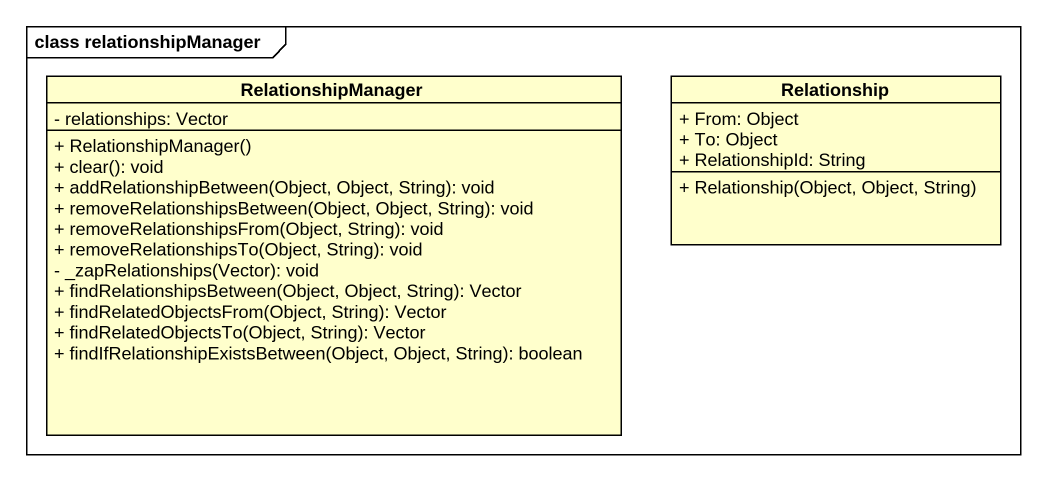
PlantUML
@startuml
mainframe class relationshipManager
hide circle
hide empty members
skinparam classAttributeIconSize 0
class RelationshipManager {
  - relationships: Vector
  + RelationshipManager()
  + clear(): void
  + addRelationshipBetween(Object, Object, String): void
  + removeRelationshipsBetween(Object, Object, String): void
  + removeRelationshipsFrom(Object, String): void
  + removeRelationshipsTo(Object, String): void
  - _zapRelationships(Vector): void
  + findRelationshipsBetween(Object, Object, String): Vector
  + findRelatedObjectsFrom(Object, String): Vector
  + findRelatedObjectsTo(Object, String): Vector
  + findIfRelationshipExistsBetween(Object, Object, String): boolean
}
class Relationship {
  + From: Object
  + To: Object
  + RelationshipId: String
  + Relationship(Object, Object, String)
}
@enduml
